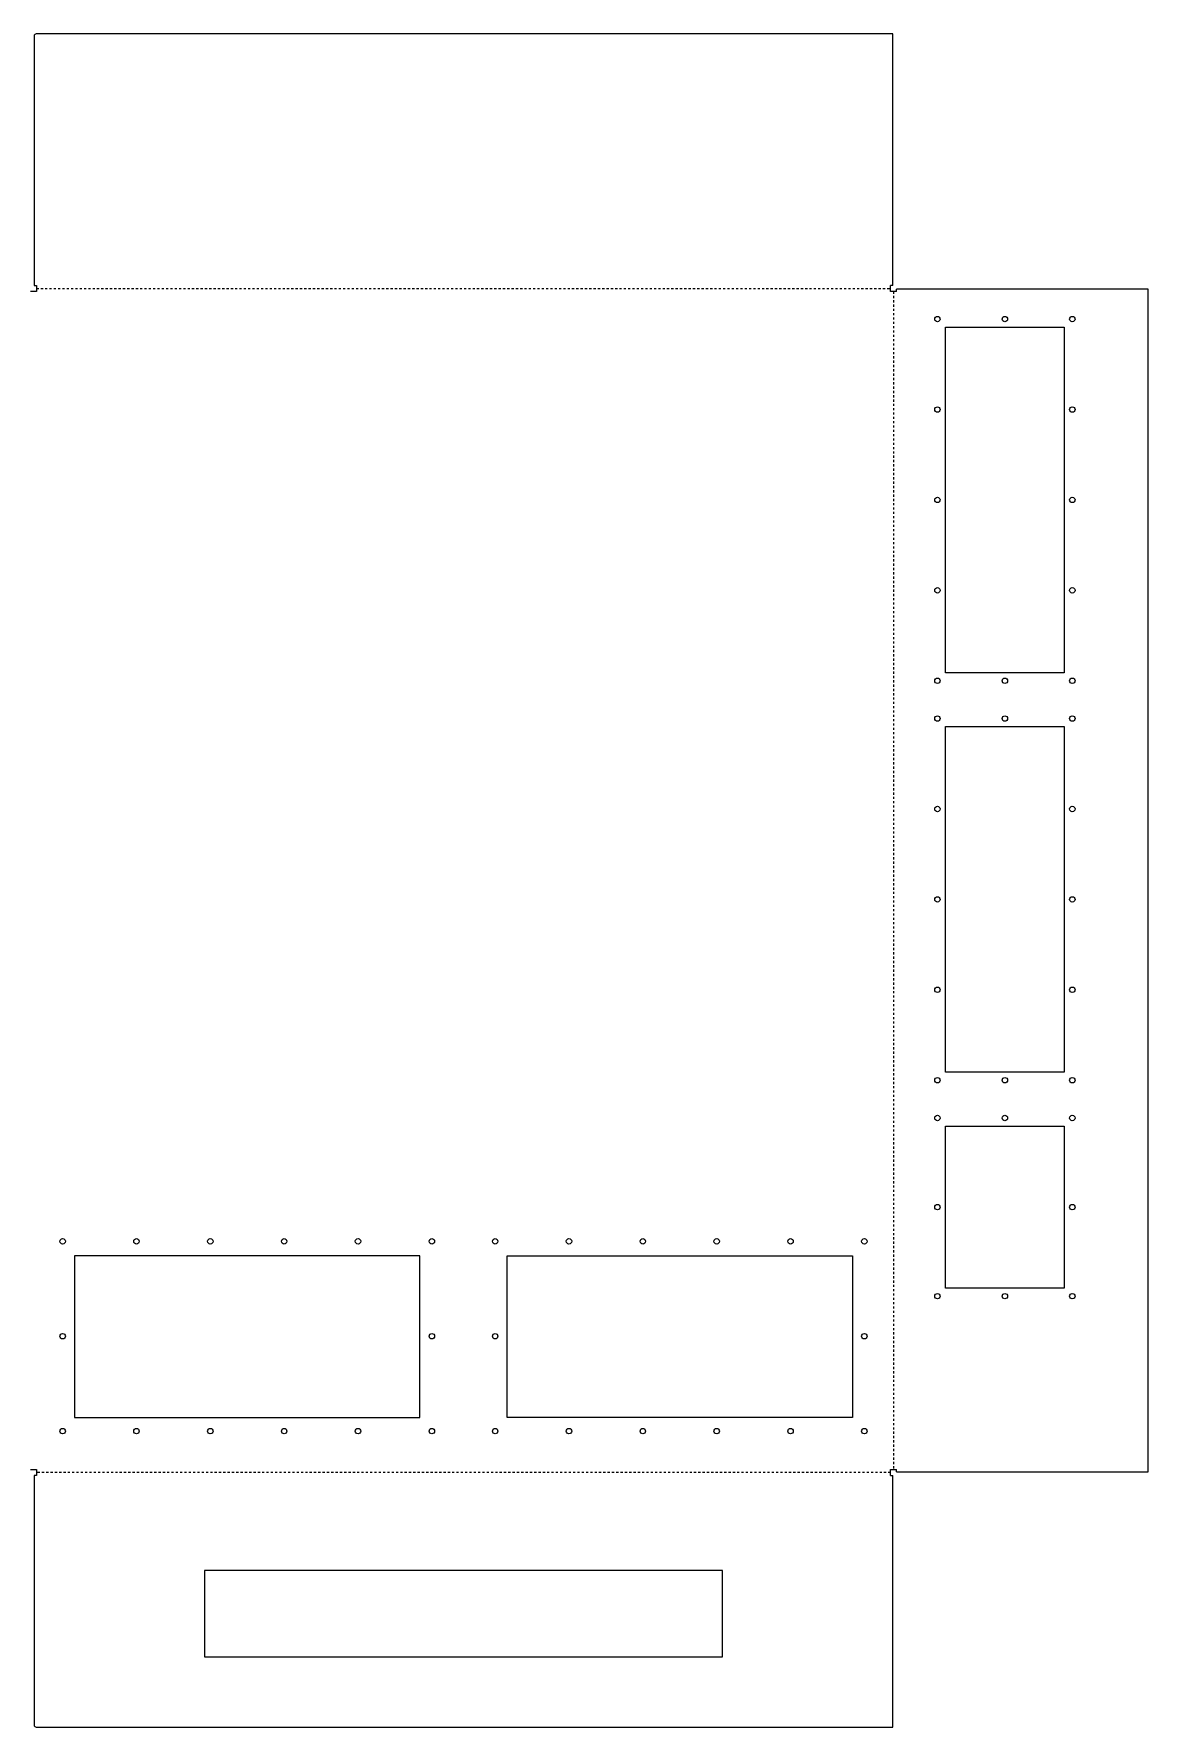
# Model space of a CAD drawing. Header units: inches. Extents: x -72 to 32, y -40 to 39.
# Drawn here: x -19.9 to 31.7, y -39.2 to 39.2 of the extents above; entities that cross this region are included whole.
import ezdxf

# ---------------------------------------------------------------- set-up
doc = ezdxf.new("R2010")
doc.units = ezdxf.units.IN
doc.header["$MEASUREMENT"] = 0
doc.linetypes.add('HIDDEN', pattern=[0.075, 0.05, -0.025])

msp = doc.modelspace()

# ---------------------------------------------------------------- linework, layer by layer
at = {"color": 7, "linetype": 'Continuous', "lineweight": 25}
for p, q in [((19.886, 39.209), (-19.786, 39.209)), ((19.886, 27.548), (19.886, 39.209)), ((-19.886, 39.109), (-19.886, 27.548)), ((-19.886, 27.548), (-19.775, 27.548)), ((-19.775, 27.548), (-19.775, 27.275)), ((19.886, 27.548), (19.775, 27.548)), ((19.775, 27.275), (19.775, 27.548)), ((-19.775, 27.275), (-20.048, 27.275)), ((20.048, 27.275), (19.775, 27.275)), ((20.048, 27.275), (20.048, 27.386)), ((31.709, 27.386), (20.048, 27.386)), ((31.709, -27.386), (31.709, 27.386)), ((22.323, 9.625), (22.323, 25.625)), ((22.323, 25.625), (27.823, 25.625)), ((27.823, 25.625), (27.823, 9.625)), ((27.823, 9.625), (22.323, 9.625)), ((22.323, -8.875), (22.323, 7.125)), ((22.323, 7.125), (27.823, 7.125)), ((27.823, 7.125), (27.823, -8.875)), ((27.823, -8.875), (22.323, -8.875)), ((22.323, -18.875), (22.323, -11.375)), ((22.323, -11.375), (27.823, -11.375)), ((27.823, -11.375), (27.823, -18.875)), ((-2.016, -17.375), (-18.016, -17.375)), ((-18.016, -17.375), (-18.016, -24.875)), ((-2.016, -24.875), (-2.016, -17.375)), ((2.016, -17.375), (18.016, -17.375)), ((2.016, -24.875), (2.016, -17.375)), ((18.016, -17.375), (18.016, -24.875)), ((27.823, -18.875), (22.323, -18.875)), ((-18.016, -24.875), (-2.016, -24.875)), ((18.016, -24.875), (2.016, -24.875)), ((-20.048, -27.275), (-19.775, -27.275)), ((-19.775, -27.275), (-19.775, -27.548)), ((19.775, -27.275), (20.048, -27.275)), ((19.775, -27.548), (19.775, -27.275)), ((20.048, -27.386), (20.048, -27.275)), ((20.048, -27.386), (31.709, -27.386)), ((-19.886, -27.548), (-19.886, -39.109)), ((-19.775, -27.548), (-19.886, -27.548)), ((19.775, -27.548), (19.886, -27.548)), ((19.886, -39.209), (19.886, -27.548)), ((-12, -31.948), (-12, -35.948)), ((12, -31.948), (-12, -31.948)), ((12, -35.948), (12, -31.948)), ((-12, -35.948), (12, -35.948)), ((-19.786, -39.209), (19.886, -39.209))]:
    msp.add_line(p, q, dxfattribs=at)
at = {"color": 7, "linetype": 'HIDDEN'}
for p, q in [((-19.775, 27.412), (19.775, 27.412)), ((19.912, 27.275), (19.912, -27.275)), ((19.775, -27.412), (-19.775, -27.412))]:
    msp.add_line(p, q, dxfattribs=at)
at = {"color": 7, "linetype": 'Continuous', "lineweight": 25}
for centre in [(21.948, 26), (25.073, 26), (28.198, 26), (21.948, 21.812), (28.198, 21.812), (21.948, 17.625), (28.198, 17.625), (21.948, 13.438), (28.198, 13.438), (21.948, 9.25), (25.073, 9.25), (28.198, 9.25), (21.948, 7.5), (25.073, 7.5), (28.198, 7.5), (21.948, 3.312), (28.198, 3.312), (21.948, -0.875), (28.198, -0.875), (21.948, -5.062), (28.198, -5.062), (21.948, -9.25), (25.073, -9.25), (28.198, -9.25), (21.948, -11), (25.073, -11), (28.198, -11), (21.948, -15.125), (28.198, -15.125), (-18.566, -16.71), (-15.146, -16.71), (-11.726, -16.71), (-8.306, -16.71), (-4.886, -16.71), (-1.466, -16.71), (1.466, -16.71), (4.886, -16.71), (8.306, -16.71), (11.726, -16.71), (15.146, -16.71), (18.566, -16.71), (21.948, -19.25), (25.073, -19.25), (28.198, -19.25), (-18.566, -21.105), (-1.466, -21.105), (1.466, -21.105), (18.566, -21.105), (-18.566, -25.501), (-15.146, -25.501), (-11.726, -25.501), (-8.306, -25.501), (-4.886, -25.501), (-1.466, -25.501), (1.466, -25.501), (4.886, -25.501), (8.306, -25.501), (11.726, -25.501), (15.146, -25.501), (18.566, -25.501)]:
    msp.add_circle(centre, 0.125, dxfattribs=at)
for centre, start, end in [((-19.786, 39.109), 90, 180), ((-19.786, -39.109), 180, 270)]:
    msp.add_arc(centre, 0.1, start, end, dxfattribs=at)

doc.saveas('drawing.dxf')
